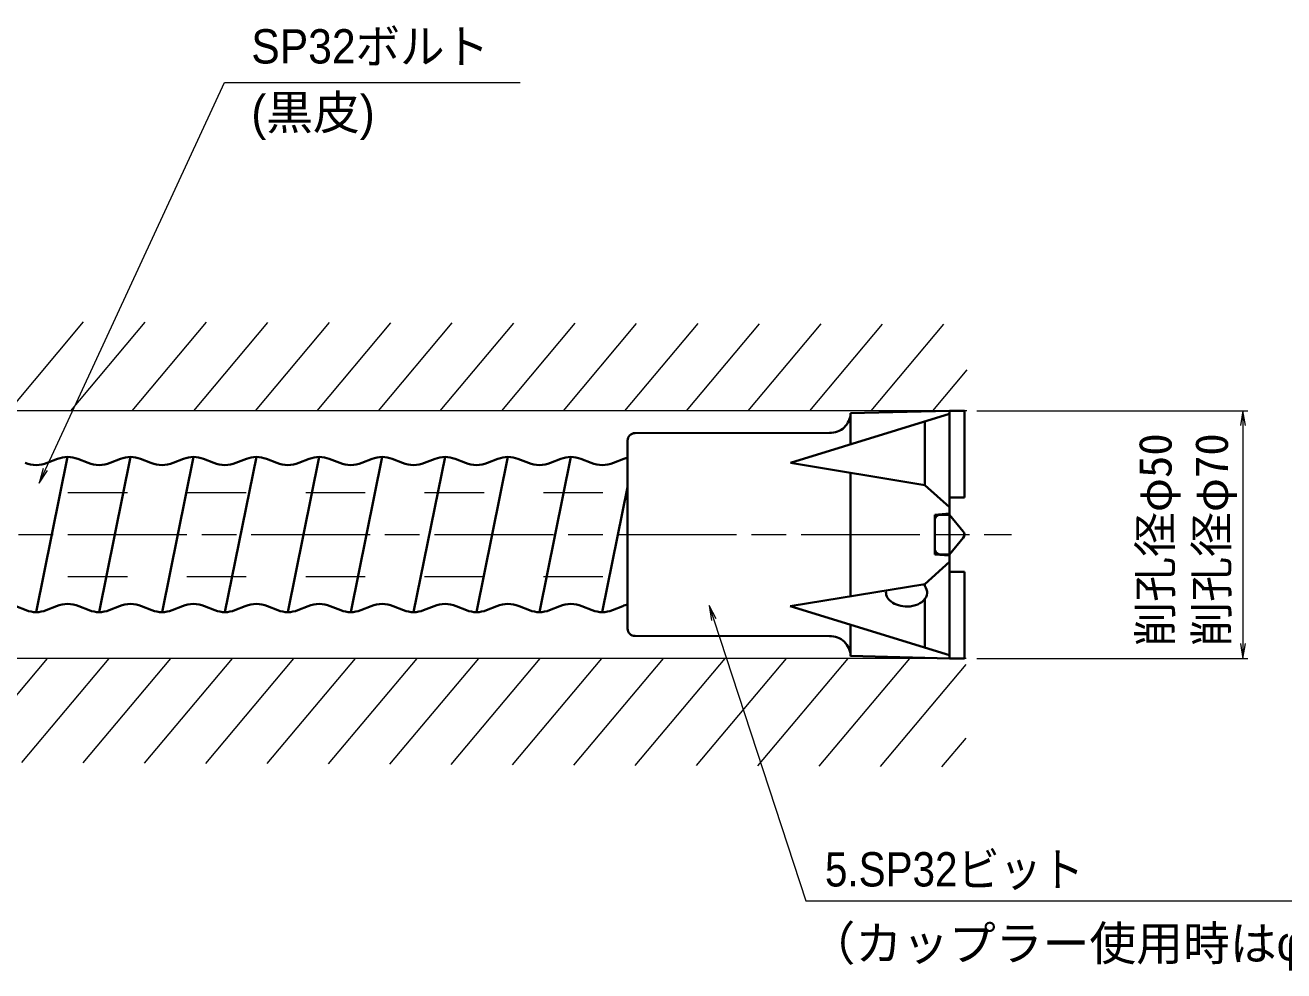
# Model space of a CAD drawing. Units: millimetres at full size, sheet at 1:2; details may follow other scales. Extents: x 0 to 1680, y 1377 to 2565.
# Drawn here: x 1171.7 to 1425.8, y 2100.6 to 2291.6 of the extents above; entities that cross this region are included whole.
import ezdxf
from ezdxf.enums import TextEntityAlignment as Align

# ---------------------------------------------------------------- set-up
doc = ezdxf.new("R2010")
doc.units = ezdxf.units.MM
doc.header["$LTSCALE"] = 2
doc.linetypes.add('CHAIN', pattern=[18.5, 12, -1.5, 3.5, -1.5])
doc.linetypes.add('DASHED_SPACED', pattern=[12, 6, -6])
for name, color, linetype, lineweight in [('1外形線', 7, 'Continuous', 35), ('2細い実線', 3, 'Continuous', 20), ('3隠れ線', 2, 'DASHED_SPACED', 13), ('4中心線', 1, 'CHAIN', 13), ('6寸法線', 4, 'Continuous', 13)]:
    doc.layers.add(name, color=color, linetype=linetype, lineweight=lineweight)
doc.styles.add('ＭＳ ゴシック', font='')
doc.styles.add('ＭＳ Ｐゴシック', font='')
doc.styles.get('ＭＳ ゴシック').set_extended_font_data('MS Gothic')
doc.styles.get('ＭＳ Ｐゴシック').set_extended_font_data('MS PGothic')

# ---------------------------------------------------------------- blocks, each defined once
blk = doc.blocks.new('open_arrow')
at = {"color": 0, "linetype": 'Continuous', "lineweight": -2}
blk.add_lwpolyline([(7.5, 1.25), (0, 0), (7.5, -1.25)], dxfattribs=at)

msp = doc.modelspace()

# ---------------------------------------------------------------- linework, layer by layer
at = {"layer": '1外形線'}
for p, q in [((1358.308, 2213.75), (1338.308, 2213.25)), ((1361.308, 2213.75), (1358.308, 2213.75)), ((1358.308, 2213.75), (1358.308, 2192.75)), ((1361.308, 2213.75), (1361.308, 2196.25)), ((1358.308, 2213.137), (1326.188, 2203.24)), ((1338.308, 2213.25), (1338.308, 2206.975)), ((1353.308, 2211.597), (1353.308, 2198.75)), ((1334.063, 2209.296), (1294.804, 2209.234)), ((1293.308, 2207.75), (1293.308, 2169.75)), ((1180.242, 2204.42), (1173.892, 2173.08)), ((1178.218, 2204.034), (1176.121, 2203.199)), ((1182.266, 2204.034), (1184.363, 2203.199)), ((1192.942, 2204.42), (1186.592, 2173.08)), ((1190.918, 2204.034), (1188.821, 2203.199)), ((1194.966, 2204.034), (1197.063, 2203.199)), ((1205.642, 2204.42), (1199.292, 2173.08)), ((1203.618, 2204.034), (1201.521, 2203.199)), ((1207.666, 2204.034), (1209.763, 2203.199)), ((1218.342, 2204.42), (1211.992, 2173.08)), ((1216.318, 2204.034), (1214.221, 2203.199)), ((1220.366, 2204.034), (1222.463, 2203.199)), ((1229.018, 2204.034), (1226.921, 2203.199)), ((1231.042, 2204.42), (1227.867, 2188.75)), ((1233.066, 2204.034), (1235.163, 2203.199)), ((1243.742, 2204.42), (1237.392, 2173.08)), ((1241.718, 2204.034), (1239.621, 2203.199)), ((1245.766, 2204.034), (1247.863, 2203.199)), ((1256.442, 2204.42), (1250.092, 2173.08)), ((1254.418, 2204.034), (1252.321, 2203.199)), ((1258.466, 2204.034), (1260.563, 2203.199)), ((1269.142, 2204.42), (1262.792, 2173.08)), ((1267.118, 2204.034), (1265.021, 2203.199)), ((1271.166, 2204.034), (1273.263, 2203.199)), ((1281.842, 2204.42), (1275.492, 2173.08)), ((1279.818, 2204.034), (1277.721, 2203.199)), ((1283.866, 2204.034), (1285.963, 2203.199)), ((1292.518, 2204.034), (1290.421, 2203.199)), ((1292.518, 2204.034), (1290.421, 2203.199)), ((1353.308, 2198.75), (1326.188, 2203.24)), ((1338.308, 2201.233), (1338.308, 2188.75)), ((1293.308, 2198.331), (1288.192, 2173.08)), ((1353.308, 2198.75), (1358.308, 2194.25)), ((1361.308, 2196.25), (1358.308, 2196.25)), ((1355.308, 2192.75), (1358.308, 2193)), ((1355.308, 2192.75), (1355.308, 2184.75)), ((1358.308, 2192.75), (1356.308, 2192.75)), ((1358.308, 2192.75), (1358.308, 2184.75)), ((1358.308, 2192.75), (1361.08, 2189.386)), ((1227.867, 2188.75), (1224.692, 2173.08)), ((1338.308, 2176.266), (1338.308, 2188.75)), ((1358.308, 2184.75), (1361.08, 2188.114)), ((1353.308, 2178.75), (1358.308, 2183.25)), ((1355.308, 2184.75), (1358.308, 2184.5)), ((1358.308, 2184.75), (1356.308, 2184.75)), ((1358.308, 2184.75), (1358.308, 2163.75)), ((1361.308, 2181.25), (1358.308, 2181.25)), ((1361.308, 2181.25), (1361.308, 2163.75)), ((1353.308, 2178.75), (1326.142, 2174.252)), ((1353.308, 2178.373), (1353.308, 2178.75)), ((1353.308, 2165.899), (1353.308, 2175.731)), ((1171.868, 2173.466), (1169.771, 2174.3)), ((1175.916, 2173.466), (1178.013, 2174.3)), ((1184.568, 2173.466), (1182.471, 2174.3)), ((1188.616, 2173.466), (1190.713, 2174.3)), ((1197.268, 2173.466), (1195.171, 2174.3)), ((1201.316, 2173.466), (1203.413, 2174.3)), ((1209.968, 2173.466), (1207.871, 2174.3)), ((1214.016, 2173.466), (1216.113, 2174.3)), ((1222.668, 2173.466), (1220.571, 2174.3)), ((1226.716, 2173.466), (1228.813, 2174.3)), ((1235.368, 2173.466), (1233.271, 2174.3)), ((1239.416, 2173.466), (1241.513, 2174.3)), ((1248.068, 2173.466), (1245.971, 2174.3)), ((1252.116, 2173.466), (1254.213, 2174.3)), ((1260.768, 2173.466), (1258.671, 2174.3)), ((1264.816, 2173.466), (1266.913, 2174.3)), ((1273.468, 2173.466), (1271.371, 2174.3)), ((1277.516, 2173.466), (1279.613, 2174.3)), ((1286.168, 2173.466), (1284.071, 2174.3)), ((1290.216, 2173.466), (1292.313, 2174.3)), ((1358.308, 2164.362), (1326.142, 2174.252)), ((1338.308, 2164.25), (1338.308, 2170.511)), ((1334.063, 2168.203), (1294.804, 2168.266)), ((1358.308, 2163.75), (1338.308, 2164.25)), ((1361.308, 2163.75), (1358.308, 2163.75))]:
    msp.add_line(p, q, dxfattribs=at)
for centre, radius, start, end in [((1334.291, 2213.29), 4, 266.73209, 0), ((1294.808, 2207.734), 1.5, 90, 180), ((1180.242, 2198.92), 5.5, 68.40525, 111.59475), ((1192.942, 2198.92), 5.5, 68.40525, 111.59475), ((1205.642, 2198.92), 5.5, 68.40525, 111.59475), ((1218.342, 2198.92), 5.5, 68.40525, 111.59475), ((1231.042, 2198.92), 5.5, 68.40525, 111.59475), ((1243.742, 2198.92), 5.5, 68.40525, 111.59475), ((1256.442, 2198.92), 5.5, 68.40525, 111.59475), ((1269.142, 2198.92), 5.5, 68.40525, 111.59475), ((1281.842, 2198.92), 5.5, 68.40525, 111.59475), ((1294.542, 2198.92), 5.5, 102.9613, 111.59475), ((1294.542, 2198.92), 5.5, 102.9613, 111.59475), ((1173.892, 2208.77), 6, 248.19211, 291.80789), ((1186.592, 2208.77), 6, 248.19211, 291.80789), ((1199.292, 2208.77), 6, 248.19211, 291.80789), ((1211.992, 2208.77), 6, 248.19211, 291.80789), ((1224.692, 2208.77), 6, 248.19211, 291.80789), ((1237.392, 2208.77), 6, 248.19211, 291.80789), ((1250.092, 2208.77), 6, 248.19211, 291.80789), ((1262.792, 2208.77), 6, 248.19211, 291.80789), ((1275.492, 2208.77), 6, 248.19211, 291.80789), ((1288.192, 2208.77), 6, 248.19211, 291.80789), ((1356.308, 2191.75), 1, 90, 180), ((1360.308, 2188.75), 1, 320.51384, 39.48643), ((1356.308, 2185.75), 1, 180, 270), ((1173.892, 2178.58), 5.5, 248.40525, 291.59475), ((1180.242, 2168.73), 6, 68.19211, 111.80789), ((1186.592, 2178.58), 5.5, 248.40525, 291.59475), ((1192.942, 2168.73), 6, 68.19211, 111.80789), ((1199.292, 2178.58), 5.5, 248.40525, 291.59475), ((1205.642, 2168.73), 6, 68.19211, 111.80789), ((1211.992, 2178.58), 5.5, 248.40525, 291.59475), ((1218.342, 2168.73), 6, 68.19211, 111.80789), ((1224.692, 2178.58), 5.5, 248.40525, 291.59475), ((1231.042, 2168.73), 6, 68.19211, 111.80789), ((1237.392, 2178.58), 5.5, 248.40525, 291.59475), ((1243.742, 2168.73), 6, 68.19211, 111.80789), ((1250.092, 2178.58), 5.5, 248.40525, 291.59475), ((1256.442, 2168.73), 6, 68.19211, 111.80789), ((1262.792, 2178.58), 5.5, 248.40525, 291.59475), ((1269.142, 2168.73), 6, 68.19211, 111.80789), ((1275.492, 2178.58), 5.5, 248.40525, 291.59475), ((1281.842, 2168.73), 6, 68.19211, 111.80789), ((1288.192, 2178.58), 5.5, 248.40525, 291.59475), ((1294.542, 2168.73), 6, 101.86473, 111.80789), ((1294.542, 2168.73), 6, 101.86473, 111.80789), ((1294.808, 2169.766), 1.5, 180, 270), ((1334.291, 2164.21), 4, 0, 93.26791)]:
    msp.add_arc(centre, radius, start, end, dxfattribs=at)
for major_axis, ratio, start_param, end_param in [((3.958, 0), 0.714598, 4.712389, 6.9089501), ((4.345, 0), 0.65093, 2.9974813, 4.712389)]:
    msp.add_ellipse((1349.808, 2177.052), major_axis=major_axis, ratio=ratio, start_param=start_param, end_param=end_param, dxfattribs=at)
at = {"layer": '2細い実線'}
for p, q in [((1168.421, 2213.75), (1183.465, 2231.678)), ((1180.855, 2213.75), (1195.872, 2231.646)), ((1193.289, 2213.75), (1208.279, 2231.613)), ((1205.723, 2213.75), (1220.685, 2231.581)), ((1218.157, 2213.75), (1233.092, 2231.549)), ((1230.591, 2213.75), (1245.499, 2231.516)), ((1243.025, 2213.75), (1257.906, 2231.484)), ((1255.459, 2213.75), (1270.312, 2231.451)), ((1267.893, 2213.75), (1282.719, 2231.419)), ((1280.327, 2213.75), (1295.126, 2231.386)), ((1292.761, 2213.75), (1307.533, 2231.354)), ((1305.195, 2213.75), (1319.939, 2231.321)), ((1317.629, 2213.75), (1332.346, 2231.289)), ((1330.063, 2213.75), (1344.753, 2231.256)), ((1342.497, 2213.75), (1357.159, 2231.224)), ((1354.931, 2213.75), (1361.838, 2221.981)), ((1361.816, 2213.75), (964.308, 2213.75)), ((1361.685, 2163.75), (964.308, 2163.75)), ((1158.601, 2142.773), (1176.202, 2163.75)), ((1170.986, 2142.715), (1188.636, 2163.75)), ((1183.372, 2142.657), (1201.07, 2163.75)), ((1195.757, 2142.599), (1213.504, 2163.75)), ((1208.142, 2142.541), (1225.938, 2163.75)), ((1220.528, 2142.483), (1238.372, 2163.75)), ((1232.913, 2142.425), (1250.806, 2163.75)), ((1245.298, 2142.367), (1263.24, 2163.75)), ((1265.768, 2151.945), (1275.674, 2163.75)), ((1270.069, 2142.251), (1288.108, 2163.75)), ((1282.454, 2142.193), (1300.542, 2163.75)), ((1294.839, 2142.135), (1312.976, 2163.75)), ((1307.225, 2142.077), (1325.41, 2163.75)), ((1319.61, 2142.019), (1337.844, 2163.75)), ((1331.995, 2141.961), (1350.278, 2163.75)), ((1344.381, 2141.903), (1361.682, 2162.522)), ((1257.684, 2142.309), (1265.743, 2151.914)), ((1356.766, 2141.845), (1361.643, 2147.658))]:
    msp.add_line(p, q, dxfattribs=at)
at = {"layer": '3隠れ線'}
for p, q in [((964.308, 2197.25), (1293.308, 2197.25)), ((964.308, 2180.25), (1293.308, 2180.25))]:
    msp.add_line(p, q, dxfattribs=at)
at = {"layer": '4中心線'}
msp.add_line((329.308, 2188.75), (1370.775, 2188.75), dxfattribs=at)
at = {"layer": '6寸法線'}
for p, q in [((1363.816, 2213.75), (1418.541, 2213.75)), ((1417.541, 2213.75), (1417.541, 2163.75)), ((1363.816, 2163.75), (1418.541, 2163.75))]:
    msp.add_line(p, q, dxfattribs=at)
for points in [[(1174.482, 2199.139), (1175.742, 2201.861), (1211.912, 2280.028), (1271.624, 2280.028)], [(1309.772, 2174.408), (1310.704, 2171.557), (1329.272, 2114.77), (1486.526, 2114.77)]]:
    msp.add_lwpolyline(points, dxfattribs=at)

# ---------------------------------------------------------------- block references
at = {"layer": '6寸法線', "xscale": 0.4, "yscale": 0.4}
for p, rotation in [((1417.541, 2213.75), 270), ((1174.482, 2199.139), 65.2), ((1309.772, 2174.408), 288.1), ((1417.541, 2163.75), 90)]:
    msp.add_blockref('open_arrow', p, dxfattribs=dict(at, rotation=rotation))

# ---------------------------------------------------------------- texts
at = {"layer": '6寸法線', "style": 'ＭＳ Ｐゴシック'}
for s, width, p in [('SP32ボルト', 0.95, (1217.318, 2281.797)), ('5.SP32ビット', 0.9, (1333.145, 2115.6))]:
    msp.add_text(s, height=6.928, dxfattribs=dict(at, width=width)).set_placement(p, align=Align.BOTTOM_LEFT)
for s, p in [('(黒皮)', (1217.318, 2268.458)), ('（カップラー使用時はφ50,φ70選択）', (1329.836, 2100.654))]:
    msp.add_text(s, height=6.928, dxfattribs=at).set_placement(p, align=Align.BOTTOM_LEFT)
at = {"layer": '6寸法線', "style": 'ＭＳ ゴシック'}
for s, p in [('削孔径φ50', (1405.128, 2166.087)), ('削孔径φ70', (1416.503, 2166.087))]:
    msp.add_text(s, height=6.646, rotation=90, dxfattribs=at).set_placement(p, align=Align.BOTTOM_LEFT)

doc.saveas('drawing.dxf')
